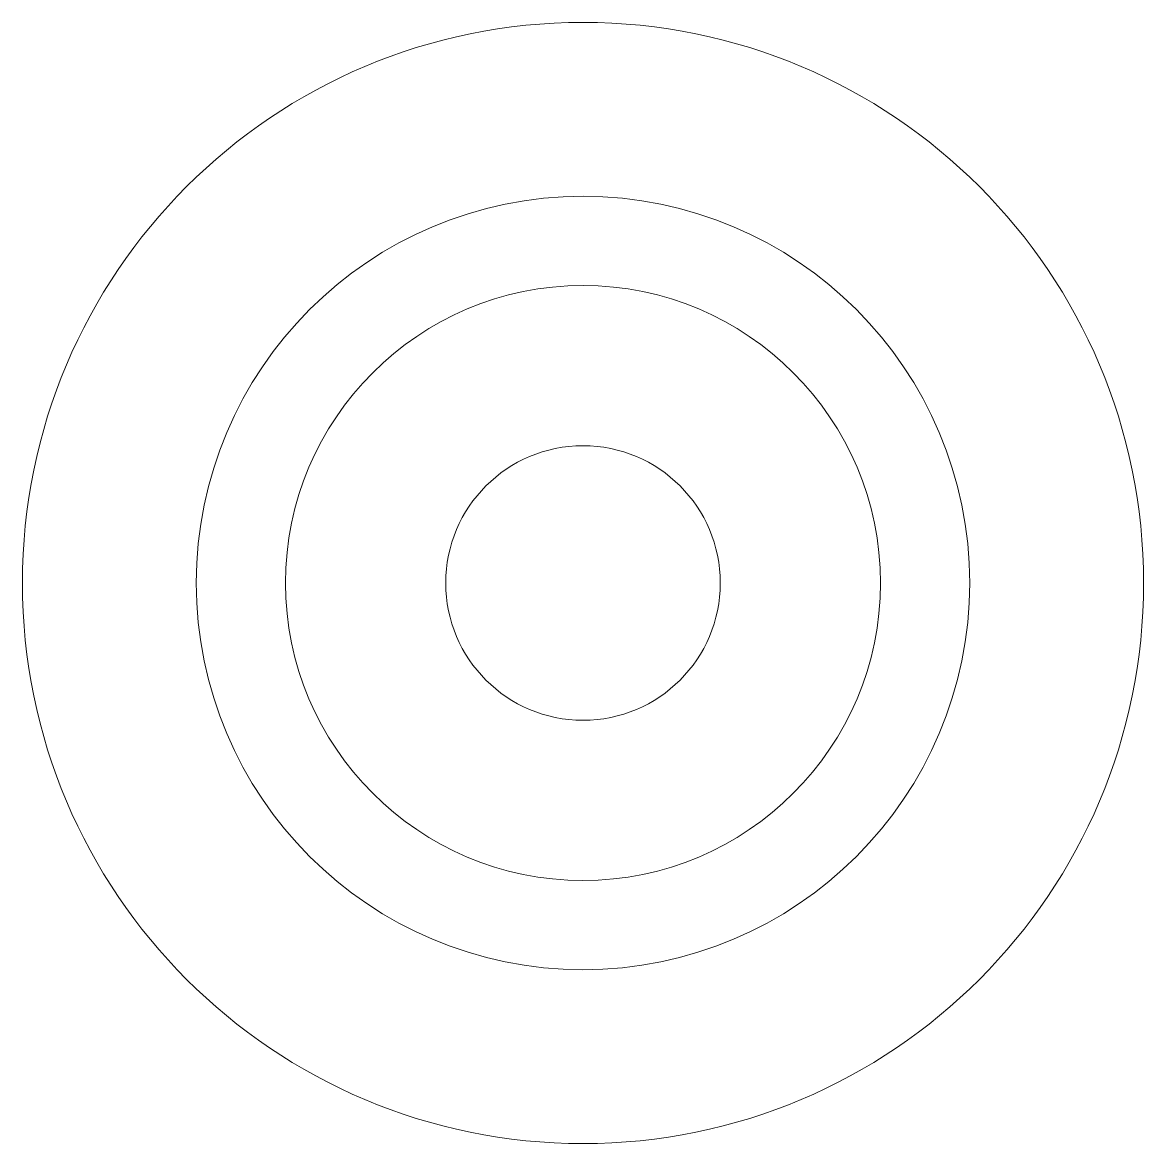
# Model space of a CAD drawing. Header units: millimetres. Extents: x -12.2 to 12.2, y -12.2 to 12.2.
import ezdxf

# ---------------------------------------------------------------- set-up
doc = ezdxf.new("R2010")
doc.units = ezdxf.units.MM
doc.layers.add('Drawings', color=5, linetype='CONTINUOUS', lineweight=0, true_color=0x0000ff)
doc.layers.add('outer', color=3, linetype='CONTINUOUS', lineweight=0, true_color=0x00ff00)

msp = doc.modelspace()

# ---------------------------------------------------------------- linework, layer by layer
at = {"layer": 'Drawings'}
for radius in [8.45, 3]:
    msp.add_circle((0, 0), radius, dxfattribs=at)
at = {"layer": 'outer'}
for radius in [12.25, 6.5]:
    msp.add_circle((0, 0), radius, dxfattribs=at)

doc.saveas('drawing.dxf')
